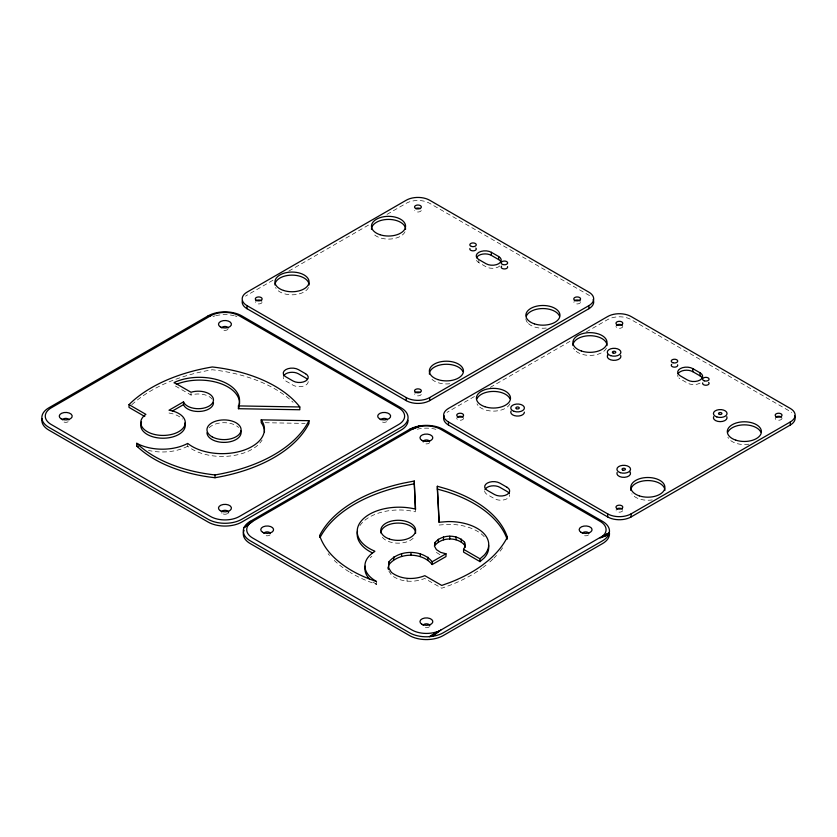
<?xml version="1.0" encoding="UTF-8"?>
<svg xmlns="http://www.w3.org/2000/svg" width="837" height="837" viewBox="0 0 837 837"><rect width="100%" height="100%" fill="white"/><g stroke="black" fill="none" stroke-linecap="round" stroke-linejoin="round"><path stroke-width="0.63" stroke-dasharray="4.18 3.14" d="M229.233 511.616L227.905 513.259A3.411 1.967 0 0 0 228.25 512.788M482.719 567.706L488.065 563.489M272.998 280.217L247.03 295.21A16.552 9.552 0 0 0 245.597 296.152M288.807 271.083L370.111 224.149M387.05 214.366L406.248 203.286A16.552 9.552 0 0 1 429.643 203.286L588.861 295.21A16.552 9.552 0 0 1 590.294 296.152M474.433 396.508L448.465 411.511A16.552 9.552 0 0 0 447.031 412.442M490.241 387.385L571.545 340.45M586.224 331.975L607.683 319.588A16.552 9.552 0 0 1 631.088 319.588L790.306 411.511A16.552 9.552 0 0 1 791.729 412.442M439.195 525.029L447.774 524.36A39.757 22.955 0 0 1 485.638 538.442M388.87 571.033L391.434 575.218C400.871 582.385 413.991 582.782 424.736 578.493L441.737 588.223L449.647 585.387A142.07 82.026 0 0 0 481.777 568.386M265.088 422.716L305.097 423.407M376.524 581.579L376.524 584.372L374.62 583.661A116.887 67.483 0 0 1 350.033 572.362M476.546 260.338A8.872 5.116 0 0 0 478.837 262.63L486.077 266.804A8.872 5.116 0 0 0 500.034 265.748M212.242 399.249A15.171 8.757 0 0 0 191.024 395.043L174.138 385.292L174.138 382.509M436.401 552.399L440.66 555.172M376.524 584.372L375.07 583.368A36.776 21.228 0 0 1 372.078 581.317M478.837 259.564L478.837 262.63M415.727 509.126L415.278 511.836A41.976 24.242 0 0 0 359.648 526.023M407.023 579.371L407.023 581.234M191.024 393.191L191.024 395.043M187.708 443.411L187.708 446.205A42.31 24.43 0 0 0 228.135 456.196A42.31 24.43 0 0 0 262.096 440.053M546.247 328.052A17.054 9.845 0 0 1 528.147 323.323M527.456 322.559A17.054 9.845 0 0 1 525.856 318.395M449.741 383.764A17.054 9.845 0 0 1 431.641 379.035M404.993 231.807A17.054 9.845 0 0 1 390.743 239.016A17.054 9.845 0 0 1 373.752 234.182M308.497 287.52A17.054 9.845 0 0 1 292.019 294.823A17.054 9.845 0 0 1 275.54 287.52M262.023 302.471A3.411 1.967 0 0 1 258.727 303.936A3.411 1.967 0 0 1 255.431 302.471M421.241 394.394A3.411 1.967 0 0 1 417.945 395.859A3.411 1.967 0 0 1 414.65 394.394M580.459 302.471A3.411 1.967 0 0 1 577.164 303.936A3.411 1.967 0 0 1 573.868 302.471M421.241 210.547A3.411 1.967 0 0 1 417.945 212.012A3.411 1.967 0 0 1 414.65 210.547M213.006 316.491A23.886 13.79 0 0 1 214.858 315.936M215.81 315.685A23.886 13.79 0 0 1 234.088 315.685M235.04 315.936A23.886 13.79 0 0 1 236.892 316.491M308.225 381.578A8.872 5.116 0 0 1 302.743 386.307A8.872 5.116 0 0 1 293.086 385.198L285.846 381.013A8.872 5.116 0 0 1 283.241 377.393M169.032 412.997A22.264 12.848 0 0 1 182.424 419.075M131.817 404.721A141.725 81.827 0 0 1 212.284 369.755A120.967 69.837 0 0 1 293.096 402.346M209.124 427.759A17.054 9.845 0 0 1 238.671 427.498M187.708 446.205A37.1 21.417 0 0 1 148.505 450.432M386.589 421.743A3.411 1.967 0 0 1 381.756 421.743M68.142 421.743A3.411 1.967 0 0 1 63.319 421.743M227.905 329.412A3.411 1.967 0 0 1 221.993 329.412M227.361 513.667A3.411 1.967 0 0 1 222.537 513.667M221.993 513.259A3.411 1.967 0 0 1 221.659 512.788M417.255 429.203A23.886 13.79 0 0 1 438.326 429.998M484.686 490.911A8.872 5.116 0 0 0 487.28 494.531L494.521 498.706A8.872 5.116 0 0 0 504.188 499.825A8.872 5.116 0 0 0 509.66 495.085M413.154 538.275A17.399 10.044 0 0 1 396.445 543.119A17.399 10.044 0 0 1 381.777 536.412M370.174 557.777A36.776 21.228 0 0 1 371.879 556.291M349.092 571.786A116.887 67.483 0 0 1 334.256 560.434M329.537 555.433A116.887 67.483 0 0 1 328.125 553.717M502.587 547.858A142.238 82.12 0 0 1 498.13 553.581M496.487 555.433A142.238 82.12 0 0 1 493.861 558.185M492.941 559.085A142.238 82.12 0 0 1 489.75 562.045M429.339 626.777A3.411 1.967 0 0 1 423.438 626.777M588.568 534.853A3.411 1.967 0 0 1 582.657 534.853M429.684 442.449A3.411 1.967 0 0 1 426.389 443.913A3.411 1.967 0 0 1 423.093 442.449M270.121 534.853A3.411 1.967 0 0 1 264.21 534.853M748.77 444.206A17.054 9.845 0 0 1 727.876 437.238M700.056 383.105A8.872 5.116 0 0 1 687.512 383.105L680.272 378.931A8.872 5.116 0 0 1 678.87 377.864M677.98 376.629A8.872 5.116 0 0 1 677.677 375.311M652.264 499.919A17.054 9.845 0 0 1 631.82 493.778M606.438 348.108A17.054 9.845 0 0 1 592.188 355.317A17.054 9.845 0 0 1 575.186 350.483M574.506 349.72A17.054 9.845 0 0 1 573.481 348.108M509.932 403.821A17.054 9.845 0 0 1 495.682 411.03A17.054 9.845 0 0 1 478.68 406.196M478 405.432A17.054 9.845 0 0 1 476.975 403.821M463.572 418.259A3.411 1.967 0 0 1 460.162 420.237A3.411 1.967 0 0 1 456.751 418.259M622.791 326.336A3.411 1.967 0 0 1 619.38 328.303A3.411 1.967 0 0 1 615.969 326.336M622.676 510.696A3.411 1.967 0 0 1 619.38 512.16A3.411 1.967 0 0 1 616.084 510.696M782.02 418.259A3.411 1.967 0 0 1 778.598 420.237A3.411 1.967 0 0 1 775.188 418.259"/><path stroke-width="1.26" d="M388.232 569.055L389.069 561.679C399.27 549.407 422.12 549.26 432.174 561.753L432.174 564.546L445.975 556.574L445.975 553.791L440.66 552.389L436.401 549.616L434.445 546.09L435.125 542.418C442.198 534.121 457.368 534.132 464.556 542.271L465.341 545.944L463.572 549.334L463.572 552.117L480.019 561.617L484.32 557.819A39.757 22.955 0 0 0 488.546 545.117M388.399 568.888L389.069 561.679M389.069 564.473C399.27 552.19 422.12 552.043 432.174 564.546M465.079 547.503L464.556 545.054C457.368 536.915 442.198 536.904 435.125 545.201L435.125 542.418M244.101 527.509L250.284 521.325L409.502 429.402L420.205 425.834L411.919 429.402L252.69 521.325L244.101 527.509L252.69 521.325M480.019 561.617L480.019 558.823L484.32 555.036A39.757 22.955 0 0 0 447.774 521.577L439.195 522.246L437.343 486.255L446.519 488.892A121.365 70.067 0 0 1 507.337 537.124L507.348 538.976M409.502 429.402A23.886 13.79 0 0 1 443.275 429.402L602.494 521.325A23.886 13.79 0 0 1 609.284 532.876L603.341 535.596L429.507 636.675A23.886 13.79 0 0 1 409.502 632.751L250.284 540.828A23.886 13.79 0 0 1 250.284 521.325M440.869 629.968L432.572 636.319L429.507 636.675L438.85 630.983L432.572 636.319A23.886 13.79 0 0 0 443.275 632.751L602.494 540.828A23.886 13.79 0 0 0 608.677 534.644L609.284 532.876L601.845 536.883L608.677 534.644L600.087 538.045M129.013 404.616A141.725 81.827 0 0 1 212.284 366.972A120.967 69.837 0 0 1 299.813 406.97L299.813 409.753L238.43 408.707L238.43 405.914A40.103 23.154 0 0 0 220.842 380.887A40.103 23.154 0 0 0 174.138 382.509L191.024 392.26A15.171 8.757 0 0 1 212.242 396.466A15.171 8.757 0 0 1 203.004 408.268A15.171 8.757 0 0 1 183.512 401.854L169.032 410.214A22.264 12.848 0 0 1 183.397 427.749A22.264 12.848 0 0 1 151.309 433.514A22.264 12.848 0 0 1 145.9 414.367L129.013 404.616L129.013 407.399L144.77 416.502M172.38 411.061L183.512 404.637A15.171 8.757 0 0 0 199.917 411.438A15.171 8.757 0 0 0 213.487 402.796M247.03 305.651L406.248 397.575A16.552 9.552 0 0 0 429.643 397.575L588.861 305.651A16.552 9.552 0 0 0 588.861 292.144L429.643 200.221A16.552 9.552 0 0 0 406.248 200.221L247.03 292.144A16.552 9.552 0 0 0 247.03 305.651L247.03 308.717L406.248 400.641A16.552 9.552 0 0 0 429.643 400.641L588.861 308.717A16.552 9.552 0 0 0 593.151 299.489M432.174 561.753L445.975 553.791M448.465 421.953L607.683 513.876A16.552 9.552 0 0 0 631.088 513.876L790.306 421.953A16.552 9.552 0 0 0 790.306 408.446L631.088 316.522A16.552 9.552 0 0 0 607.683 316.522L448.465 408.446A16.552 9.552 0 0 0 448.465 421.953L448.465 425.018L607.683 516.942A16.552 9.552 0 0 0 631.088 516.942L790.306 425.018A16.552 9.552 0 0 0 794.585 415.79M411.919 429.402L420.205 425.834M319.65 535.586L319.629 535.534A116.887 67.483 0 0 0 374.631 580.878L376.524 581.579L375.07 580.585A36.776 21.228 0 0 1 374.84 551.426L374.809 551.164A41.976 24.242 0 0 1 362.452 519.662A41.976 24.242 0 0 1 415.278 509.042L414.273 481.024L402.879 483.242A138.471 79.944 0 0 0 319.64 535.534L319.629 537.396M414.273 481.024L414.273 483.807L402.879 486.025A138.471 79.944 0 0 0 320.194 537.249M238.43 405.914L299.813 406.97M261.217 419.86L308.968 420.687L308.968 423.47A138.074 79.714 0 0 1 215.004 477.718A116.563 67.295 0 0 1 136.766 446.069L136.766 443.286A37.1 21.417 0 0 0 187.708 443.411A42.31 24.43 0 0 0 242.667 450.588A42.31 24.43 0 0 0 261.217 419.86L261.217 422.654A42.31 24.43 0 0 1 264.45 431.902M437.343 486.255L437.343 489.049L446.519 491.675A121.365 70.067 0 0 1 506.96 538.798M491.382 252.324L498.622 256.499A8.872 5.116 0 0 1 498.622 263.749A8.872 5.116 0 0 1 486.077 263.749L478.837 259.564A8.872 5.116 0 0 1 478.837 252.324A8.872 5.116 0 0 1 491.382 252.324L491.382 255.39L498.622 259.564A8.872 5.116 0 0 1 500.913 261.866M692.816 368.625L700.056 372.8A8.872 5.116 0 0 1 700.056 380.04A8.872 5.116 0 0 1 687.512 380.04L680.272 375.865A8.872 5.116 0 0 1 680.272 368.625A8.872 5.116 0 0 1 692.816 368.625L692.816 371.691L700.056 375.865A8.872 5.116 0 0 1 702.358 378.157M463.572 549.334L480.019 558.823M388.232 567.204L391.434 572.424C400.902 579.622 414.053 579.989 424.83 575.678L441.737 585.44L449.647 582.604A142.07 82.026 0 0 0 482.719 564.912L488.065 560.706A142.238 82.12 0 0 0 507.337 537.124M437.343 489.049L439.069 522.455M414.273 483.807L415.591 509.356M790.306 421.953L790.306 425.018M700.056 372.8L700.056 375.865M631.088 513.876L631.088 516.942M607.683 513.876L607.683 516.942M588.861 305.651L588.861 308.717M498.622 256.499L498.622 259.564M464.556 542.271L464.556 545.054M461.271 539.091L461.271 541.874M456.039 536.956L456.039 539.739M449.751 536.224L449.751 539.007M443.495 537.019L443.495 539.802M438.316 539.206L438.316 541.989M429.643 397.575L429.643 400.641M427.937 557.139L427.937 559.922M420.32 553.759L420.32 556.542M410.977 552.504L410.977 555.297M406.248 397.575L406.248 400.641M401.572 553.613L401.572 556.396M393.798 556.867L393.798 559.65M308.968 420.687A138.074 79.714 0 0 1 215.004 474.935L215.004 477.718M183.512 401.854L183.512 404.637M476.546 257.681A8.872 5.116 0 0 1 491.382 255.39M526.442 315.842A17.054 9.845 0 0 1 542.92 308.55A17.054 9.845 0 0 1 559.388 315.842M507.536 266.605A3.243 1.873 0 0 1 503.989 268.939A3.243 1.873 0 0 1 501.604 266.156M475.855 248.045A3.243 1.873 0 0 1 473.47 250.838A3.243 1.873 0 0 1 469.913 248.495M429.36 374.108A17.054 9.845 0 0 1 444.185 364.346A17.054 9.845 0 0 1 462.892 371.565M371.461 229.254A17.054 9.845 0 0 1 388.525 219.409A17.054 9.845 0 0 1 405.579 229.254M274.965 284.967A17.054 9.845 0 0 1 292.019 275.122A17.054 9.845 0 0 1 309.073 284.967M247.03 308.717A16.552 9.552 0 0 1 242.322 300.713M255.766 300.975A3.411 1.967 0 0 1 261.678 300.975M414.995 392.909A3.411 1.967 0 0 1 420.362 392.501M574.213 300.975A3.411 1.967 0 0 1 580.125 300.975M415.529 208.643A3.411 1.967 0 0 1 420.362 208.643M42.059 418.552A23.886 13.79 0 0 0 48.849 430.103L208.068 522.026A23.886 13.79 0 0 0 241.841 522.026L401.059 430.103A23.886 13.79 0 0 0 408.058 420.352M307.033 379.015A8.872 5.116 0 0 0 305.631 377.958L298.39 373.773A8.872 5.116 0 0 0 283.544 376.075M239.194 406.343A40.103 23.154 0 0 1 238.43 408.707M176.345 384.329A40.103 23.154 0 0 1 218.447 382.865A40.103 23.154 0 0 1 239.539 403.947M240.784 430.689A17.054 9.845 0 0 1 225.77 442.344A17.054 9.845 0 0 1 206.969 432.698M184.904 423.009A22.264 12.848 0 0 1 162.106 438.211A22.264 12.848 0 0 1 141.537 421.984M215.004 474.935A116.563 67.295 0 0 1 136.766 443.286M138.513 446.968A37.1 21.417 0 0 1 136.766 446.069M380.877 419.839A3.411 1.967 0 0 1 384.173 418.385A3.411 1.967 0 0 1 387.468 419.839M62.44 419.839A3.411 1.967 0 0 1 65.736 418.385A3.411 1.967 0 0 1 69.032 419.839M221.659 327.916A3.411 1.967 0 0 1 224.954 326.461A3.411 1.967 0 0 1 228.25 327.916M221.659 511.763A3.411 1.967 0 0 1 224.954 510.308A3.411 1.967 0 0 1 228.25 511.763M244.101 530.292A23.886 13.79 0 0 0 250.284 543.611L409.502 635.545A23.886 13.79 0 0 0 443.275 635.545L602.494 543.611A23.886 13.79 0 0 0 609.284 532.07M603.341 535.596A20.475 11.823 0 0 0 600.087 521.325L440.869 429.402A20.475 11.823 0 0 0 413.928 428.387M436.621 631.851A20.475 11.823 0 0 1 411.919 629.968L252.69 538.045A20.475 11.823 0 0 1 250.933 522.497M484.989 489.582A8.872 5.116 0 0 1 499.825 487.291L507.065 491.465A8.872 5.116 0 0 1 509.356 493.767M380.825 532.97A17.399 10.044 0 0 1 398.485 523.073A17.399 10.044 0 0 1 415.623 533.274M369.567 579.068A36.776 21.228 0 0 1 365.183 566.147M372.486 552.922A41.976 24.242 0 0 1 357.472 531.359M423.093 625.281A3.411 1.967 0 0 1 426.839 623.837A3.411 1.967 0 0 1 429.799 625.794M582.311 533.357A3.411 1.967 0 0 1 585.607 531.893A3.411 1.967 0 0 1 588.903 533.357M423.093 441.434A3.411 1.967 0 0 1 426.389 439.969A3.411 1.967 0 0 1 429.684 441.434M263.875 533.357A3.411 1.967 0 0 1 267.17 531.893A3.411 1.967 0 0 1 270.466 533.357M677.98 373.982A8.872 5.116 0 0 1 692.816 371.691M727.876 432.143A17.054 9.845 0 0 1 744.355 424.851A17.054 9.845 0 0 1 760.833 432.143M708.657 382.446A3.243 1.873 0 0 1 706.271 385.24A3.243 1.873 0 0 1 702.714 382.907M677.614 364.796A3.243 1.873 0 0 1 674.067 367.14A3.243 1.873 0 0 1 671.682 364.346M630.795 490.409A17.054 9.845 0 0 1 647.848 480.564A17.054 9.845 0 0 1 664.902 490.409M572.906 345.555A17.054 9.845 0 0 1 589.959 335.71A17.054 9.845 0 0 1 607.013 345.555M476.975 398.726A17.054 9.845 0 0 1 493.453 391.423A17.054 9.845 0 0 1 509.932 398.726M448.465 425.018A16.552 9.552 0 0 1 444.185 415.79M629.633 471.451A6.822 3.944 0 0 1 624.611 477.32A6.822 3.944 0 0 1 617.131 472.403M524.401 412.139A6.822 3.944 0 0 1 516.691 416.041A6.822 3.944 0 0 1 510.988 411.113M457.211 417.276A3.411 1.967 0 0 1 463.123 417.276M616.43 325.352A3.411 1.967 0 0 1 622.341 325.352M616.43 509.199A3.411 1.967 0 0 1 622.341 509.199M775.648 417.276A3.411 1.967 0 0 1 781.559 417.276M726.819 416.68A6.822 3.944 0 0 1 720.228 421.639A6.822 3.944 0 0 1 713.637 416.68M620.677 355.401A6.822 3.944 0 0 1 613.197 360.328A6.822 3.944 0 0 1 608.175 354.449M208.068 315.894L48.849 407.818A23.886 13.79 0 0 0 48.849 427.32L208.068 519.243A23.886 13.79 0 0 0 241.841 519.243L401.059 427.32A23.886 13.79 0 0 0 401.059 407.818L241.841 315.894A23.886 13.79 0 0 0 208.068 315.894M210.474 315.894L51.256 407.818A20.475 11.823 0 0 0 51.256 424.526L210.474 516.46A20.475 11.823 0 0 0 239.424 516.46L398.642 424.526A20.475 11.823 0 0 0 398.642 407.818L239.424 315.894A20.475 11.823 0 0 0 210.474 315.894M507.065 487.291L499.825 483.106A8.872 5.116 0 0 0 487.28 483.106A8.872 5.116 0 0 0 487.28 490.356L494.521 494.531A8.872 5.116 0 0 0 507.065 494.531A8.872 5.116 0 0 0 507.065 487.291M305.631 373.773L298.39 369.598A8.872 5.116 0 0 0 285.846 369.598A8.872 5.116 0 0 0 285.846 376.838L293.086 381.013A8.872 5.116 0 0 0 305.631 381.013A8.872 5.116 0 0 0 305.631 373.773M502.786 264.534A3.243 1.873 0 0 0 507.651 262.912A3.243 1.873 0 0 0 502.786 261.29A3.243 1.873 0 0 0 502.786 264.534M534.393 323.856A17.054 9.845 0 0 0 559.974 315.329A17.054 9.845 0 0 0 534.393 306.802A17.054 9.845 0 0 0 534.393 323.856M437.887 379.579A17.054 9.845 0 0 0 463.468 371.042A17.054 9.845 0 0 0 437.887 362.515A17.054 9.845 0 0 0 437.887 379.579M283.492 290.439A17.054 9.845 0 0 0 309.073 281.912A17.054 9.845 0 0 0 283.492 273.375A17.054 9.845 0 0 0 283.492 290.439M379.998 234.716A17.054 9.845 0 0 0 405.579 226.189A17.054 9.845 0 0 0 379.998 217.662A17.054 9.845 0 0 0 379.998 234.716M471.43 246.423A3.243 1.873 0 0 0 476.284 244.802A3.243 1.873 0 0 0 471.43 243.18A3.243 1.873 0 0 0 471.43 246.423M257.022 300.609A3.411 1.967 0 0 0 262.138 298.903A3.411 1.967 0 0 0 257.022 297.198A3.411 1.967 0 0 0 257.022 300.609M416.24 392.532A3.411 1.967 0 0 0 421.356 390.827A3.411 1.967 0 0 0 416.24 389.121A3.411 1.967 0 0 0 416.24 392.532M575.458 300.609A3.411 1.967 0 0 0 580.575 298.903A3.411 1.967 0 0 0 575.458 297.198A3.411 1.967 0 0 0 575.458 300.609M416.24 208.685A3.411 1.967 0 0 0 421.356 206.98A3.411 1.967 0 0 0 416.24 205.274A3.411 1.967 0 0 0 416.24 208.685M212.148 436.83A17.054 9.845 0 0 0 240.575 432.164A17.054 9.845 0 0 0 219.367 420.289A17.054 9.845 0 0 0 212.148 436.83M61.153 418.824A6.487 3.746 0 0 0 71.992 417.14A6.487 3.746 0 0 0 64.051 412.557A6.487 3.746 0 0 0 61.153 418.824M379.59 418.824A6.487 3.746 0 0 0 390.429 417.14A6.487 3.746 0 0 0 382.499 412.557A6.487 3.746 0 0 0 379.59 418.824M220.372 326.89A6.487 3.746 0 0 0 231.211 325.216A6.487 3.746 0 0 0 223.27 320.634A6.487 3.746 0 0 0 220.372 326.89M220.372 510.748A6.487 3.746 0 0 0 231.211 509.063A6.487 3.746 0 0 0 223.27 504.481A6.487 3.746 0 0 0 220.372 510.748M389.289 538.955A17.399 10.044 0 0 0 415.623 530.491A17.399 10.044 0 0 0 389.749 521.556A17.399 10.044 0 0 0 389.289 538.955M421.827 624.245A6.445 3.725 0 0 0 432.614 622.571A6.445 3.725 0 0 0 424.725 618.02A6.445 3.725 0 0 0 421.827 624.245M262.63 532.301A6.414 3.704 0 0 0 273.364 530.648A6.414 3.704 0 0 0 265.507 526.107A6.414 3.704 0 0 0 262.63 532.301M421.858 440.377A6.414 3.704 0 0 0 432.583 438.724A6.414 3.704 0 0 0 424.725 434.183A6.414 3.704 0 0 0 421.858 440.377M581.045 532.322A6.445 3.725 0 0 0 591.843 530.648A6.445 3.725 0 0 0 583.944 526.086A6.445 3.725 0 0 0 581.045 532.322M704.231 380.825A3.243 1.873 0 0 0 709.085 379.203A3.243 1.873 0 0 0 704.231 377.592A3.243 1.873 0 0 0 704.231 380.825M735.828 440.157A17.054 9.845 0 0 0 761.408 431.63A17.054 9.845 0 0 0 735.828 423.103A17.054 9.845 0 0 0 735.828 440.157M639.322 495.87A17.054 9.845 0 0 0 664.902 487.343A17.054 9.845 0 0 0 639.322 478.816A17.054 9.845 0 0 0 639.322 495.87M484.926 406.73A17.054 9.845 0 0 0 510.507 398.203A17.054 9.845 0 0 0 484.926 389.676A17.054 9.845 0 0 0 484.926 406.73M581.433 351.017A17.054 9.845 0 0 0 607.013 342.49A17.054 9.845 0 0 0 581.433 333.963A17.054 9.845 0 0 0 581.433 351.017M672.864 362.724A3.243 1.873 0 0 0 677.729 361.103A3.243 1.873 0 0 0 672.864 359.481A3.243 1.873 0 0 0 672.864 362.724M458.456 416.899A3.411 1.967 0 0 0 463.572 415.194A3.411 1.967 0 0 0 458.456 413.488A3.411 1.967 0 0 0 458.456 416.899M617.675 508.833A3.411 1.967 0 0 0 622.791 507.128A3.411 1.967 0 0 0 617.675 505.422A3.411 1.967 0 0 0 617.675 508.833M776.893 416.899A3.411 1.967 0 0 0 782.02 415.194A3.411 1.967 0 0 0 776.893 413.488A3.411 1.967 0 0 0 776.893 416.899M617.675 324.976A3.411 1.967 0 0 0 622.791 323.27A3.411 1.967 0 0 0 617.675 321.565A3.411 1.967 0 0 0 617.675 324.976M620.311 472.654A6.822 3.944 0 0 0 630.554 469.243A6.822 3.944 0 0 0 620.311 465.832A6.822 3.944 0 0 0 620.311 472.654M622.874 470.091A1.705 0.983 0 0 0 625.427 469.243A1.705 0.983 0 0 0 622.874 468.385A1.705 0.983 0 0 0 622.874 470.091M719.381 414.378A1.705 0.983 0 0 0 721.933 413.52A1.705 0.983 0 0 0 719.381 412.672A1.705 0.983 0 0 0 719.381 414.378M716.817 416.931A6.822 3.944 0 0 0 727.05 413.52A6.822 3.944 0 0 0 716.817 410.109A6.822 3.944 0 0 0 716.817 416.931M610.675 355.652A6.822 3.944 0 0 0 620.908 352.241A6.822 3.944 0 0 0 610.675 348.83A6.822 3.944 0 0 0 610.675 355.652M613.228 353.088A1.705 0.983 0 0 0 615.791 352.241A1.705 0.983 0 0 0 613.228 351.383A1.705 0.983 0 0 0 613.228 353.088M514.169 411.365A6.822 3.944 0 0 0 524.401 407.954A6.822 3.944 0 0 0 514.169 404.543A6.822 3.944 0 0 0 514.169 411.365M516.377 408.655A1.705 0.983 0 0 0 519.222 408.215A1.705 0.983 0 0 0 517.14 407.002A1.705 0.983 0 0 0 516.377 408.655"/></g></svg>
